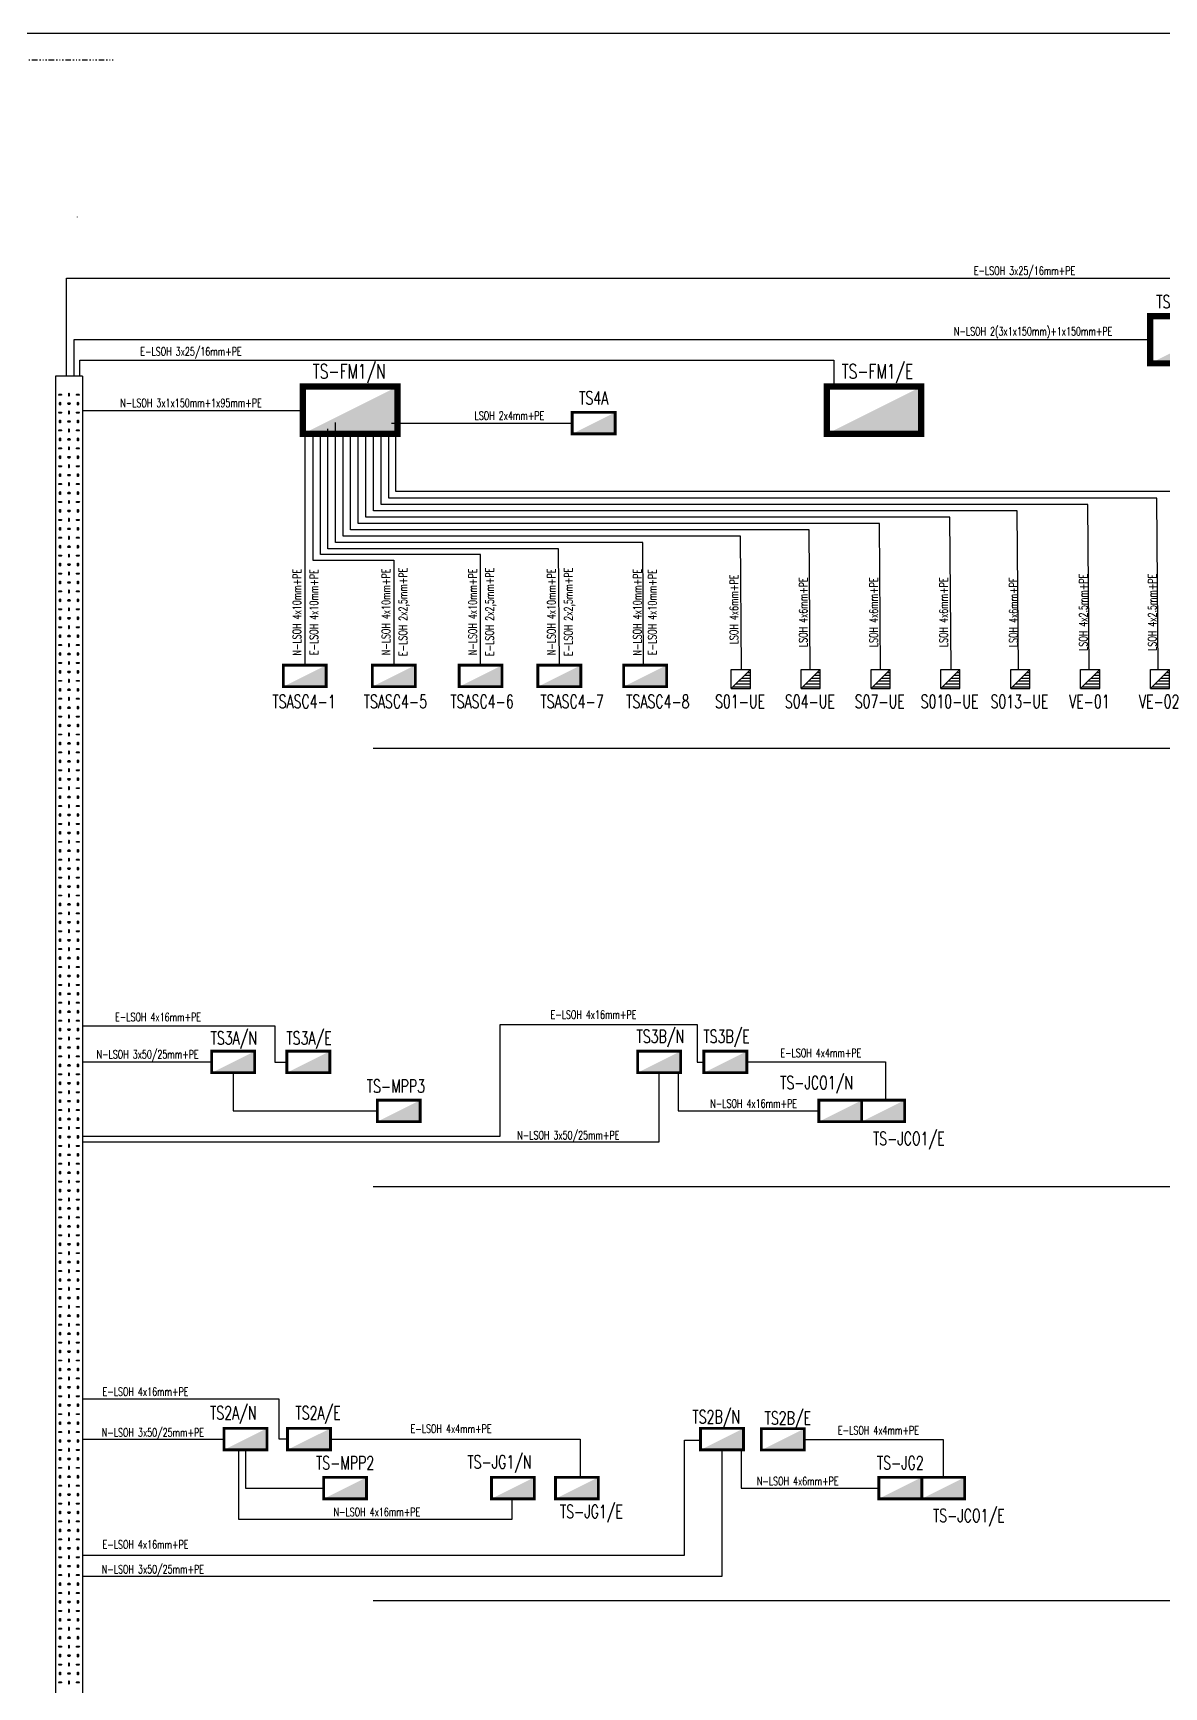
# Model space of a CAD drawing. Extents: x 2998 to 3854, y 1175 to 1727.
# Drawn here: x 3138.7 to 3280.9, y 1482 to 1690 of the extents above; entities that cross this region are included whole.
import ezdxf
from ezdxf.enums import TextEntityAlignment as Align

# ---------------------------------------------------------------- set-up
doc = ezdxf.new("R2010")
doc.units = 0
doc.linetypes.add('OCJ-ESQUEMAS UNIFILARES-CORREGIDOS IDO-REV.br$0$TIERRA', pattern=[2, 0.7, -0.25, 0.15, -0.25, 0, -0.25, 0.15, -0.25])
for name, color, linetype in [('OCJ-ESQUEMAS UNIFILARES-CORREGIDOS IDO-REV.br$0$--ILUMINACION', 5, 'Continuous'), ('OCJ-ESQUEMAS UNIFILARES-CORREGIDOS IDO-REV.br$0$--PAT', 30, 'Continuous'), ('OCJ-ESQUEMAS UNIFILARES-CORREGIDOS IDO-REV.br$0$00-IE-CABLES', 10, 'Continuous'), ('OCJ-ESQUEMAS UNIFILARES-CORREGIDOS IDO-REV.br$0$IE-BASE-rV$0$-GNBA-IE', 100, 'Continuous'), ('OCJ-ESQUEMAS UNIFILARES-CORREGIDOS IDO-REV.br$0$IE-BPC-ILTO', 30, 'Continuous'), ('OCJ-ESQUEMAS UNIFILARES-CORREGIDOS IDO-REV.br$0$IE-EL-BOCAS TOMAS', 1, 'Continuous'), ('OCJ-ESQUEMAS UNIFILARES-CORREGIDOS IDO-REV.br$0$IE-TABLEROS SUSPENDIDOS', 30, 'Continuous')]:
    doc.layers.add(name, color=color, linetype=linetype)
doc.styles.add('OCJ-ESQUEMAS UNIFILARES-CORREGIDOS IDO-REV.br$0$ELE', font='SIMPLEX.shx', dxfattribs={"width": 0.7, "height": 0.22})

# ---------------------------------------------------------------- blocks, each defined once
blk = doc.blocks.new('OCJ-ESQUEMAS UNIFILARES-CORREGIDOS IDO-REV.br$0$I28')
at = {"const_width": 0.012}
blk.add_lwpolyline([(-0.09, 0.09), (0.09, 0.09), (0.09, -0.09), (-0.09, -0.09)], close=True, dxfattribs=at)
blk.add_solid([(0.09, 0.09), (-0.09, -0.09), (0.09, -0.09)])
blk = doc.blocks.new('*U16')
at = {"layer": 'OCJ-ESQUEMAS UNIFILARES-CORREGIDOS IDO-REV.br$0$IE-BASE-rV$0$-GNBA-IE', "color": 0}
for p, q in [((48.834, 0.45), (0, 0.45)), ((48.834, 0.45), (48.834, 0)), ((48.834, 0), (0, 0))]:
    blk.add_line(p, q, dxfattribs=at)
for points in [[(26.933, 0.359), (26.933, 0.391, 1), (26.917, 0.391), (26.917, 0.359, 1)], [(27.091, 0.383), (27.059, 0.383, 1), (27.059, 0.367), (27.091, 0.367, 1)], [(27.233, 0.359), (27.233, 0.391, 1), (27.217, 0.391), (27.217, 0.359, 1)], [(27.391, 0.383), (27.359, 0.383, 1), (27.359, 0.367), (27.391, 0.367, 1)], [(27.533, 0.359), (27.533, 0.391, 1), (27.517, 0.391), (27.517, 0.359, 1)], [(27.691, 0.383), (27.659, 0.383, 1), (27.659, 0.367), (27.691, 0.367, 1)], [(27.833, 0.359), (27.833, 0.391, 1), (27.817, 0.391), (27.817, 0.359, 1)], [(27.991, 0.383), (27.959, 0.383, 1), (27.959, 0.367), (27.991, 0.367, 1)], [(28.133, 0.359), (28.133, 0.391, 1), (28.117, 0.391), (28.117, 0.359, 1)], [(28.291, 0.383), (28.259, 0.383, 1), (28.259, 0.367), (28.291, 0.367, 1)], [(28.433, 0.359), (28.433, 0.391, 1), (28.417, 0.391), (28.417, 0.359, 1)], [(28.591, 0.383), (28.559, 0.383, 1), (28.559, 0.367), (28.591, 0.367, 1)], [(28.733, 0.359), (28.733, 0.391, 1), (28.717, 0.391), (28.717, 0.359, 1)], [(28.891, 0.383), (28.859, 0.383, 1), (28.859, 0.367), (28.891, 0.367, 1)], [(29.033, 0.359), (29.033, 0.391, 1), (29.017, 0.391), (29.017, 0.359, 1)], [(29.191, 0.383), (29.159, 0.383, 1), (29.159, 0.367), (29.191, 0.367, 1)], [(29.333, 0.359), (29.333, 0.391, 1), (29.317, 0.391), (29.317, 0.359, 1)], [(29.491, 0.383), (29.459, 0.383, 1), (29.459, 0.367), (29.491, 0.367, 1)], [(29.633, 0.359), (29.633, 0.391, 1), (29.617, 0.391), (29.617, 0.359, 1)], [(29.791, 0.383), (29.759, 0.383, 1), (29.759, 0.367), (29.791, 0.367, 1)], [(29.933, 0.359), (29.933, 0.391, 1), (29.917, 0.391), (29.917, 0.359, 1)], [(30.091, 0.383), (30.059, 0.383, 1), (30.059, 0.367), (30.091, 0.367, 1)], [(30.233, 0.359), (30.233, 0.391, 1), (30.217, 0.391), (30.217, 0.359, 1)], [(30.391, 0.383), (30.359, 0.383, 1), (30.359, 0.367), (30.391, 0.367, 1)], [(30.533, 0.359), (30.533, 0.391, 1), (30.517, 0.391), (30.517, 0.359, 1)], [(30.691, 0.383), (30.659, 0.383, 1), (30.659, 0.367), (30.691, 0.367, 1)], [(30.833, 0.359), (30.833, 0.391, 1), (30.817, 0.391), (30.817, 0.359, 1)], [(30.991, 0.383), (30.959, 0.383, 1), (30.959, 0.367), (30.991, 0.367, 1)], [(31.133, 0.359), (31.133, 0.391, 1), (31.117, 0.391), (31.117, 0.359, 1)], [(31.291, 0.383), (31.259, 0.383, 1), (31.259, 0.367), (31.291, 0.367, 1)], [(31.433, 0.359), (31.433, 0.391, 1), (31.417, 0.391), (31.417, 0.359, 1)], [(31.591, 0.383), (31.559, 0.383, 1), (31.559, 0.367), (31.591, 0.367, 1)], [(31.733, 0.359), (31.733, 0.391, 1), (31.717, 0.391), (31.717, 0.359, 1)], [(31.891, 0.383), (31.859, 0.383, 1), (31.859, 0.367), (31.891, 0.367, 1)], [(32.033, 0.359), (32.033, 0.391, 1), (32.017, 0.391), (32.017, 0.359, 1)], [(32.191, 0.383), (32.159, 0.383, 1), (32.159, 0.367), (32.191, 0.367, 1)], [(32.333, 0.359), (32.333, 0.391, 1), (32.317, 0.391), (32.317, 0.359, 1)], [(32.491, 0.383), (32.459, 0.383, 1), (32.459, 0.367), (32.491, 0.367, 1)], [(32.633, 0.359), (32.633, 0.391, 1), (32.617, 0.391), (32.617, 0.359, 1)], [(32.791, 0.383), (32.759, 0.383, 1), (32.759, 0.367), (32.791, 0.367, 1)], [(32.933, 0.359), (32.933, 0.391, 1), (32.917, 0.391), (32.917, 0.359, 1)], [(33.091, 0.383), (33.059, 0.383, 1), (33.059, 0.367), (33.091, 0.367, 1)], [(33.233, 0.359), (33.233, 0.391, 1), (33.217, 0.391), (33.217, 0.359, 1)], [(33.391, 0.383), (33.359, 0.383, 1), (33.359, 0.367), (33.391, 0.367, 1)], [(33.533, 0.359), (33.533, 0.391, 1), (33.517, 0.391), (33.517, 0.359, 1)], [(33.691, 0.383), (33.659, 0.383, 1), (33.659, 0.367), (33.691, 0.367, 1)], [(33.833, 0.359), (33.833, 0.391, 1), (33.817, 0.391), (33.817, 0.359, 1)], [(33.991, 0.383), (33.959, 0.383, 1), (33.959, 0.367), (33.991, 0.367, 1)], [(34.133, 0.359), (34.133, 0.391, 1), (34.117, 0.391), (34.117, 0.359, 1)], [(34.291, 0.383), (34.259, 0.383, 1), (34.259, 0.367), (34.291, 0.367, 1)], [(34.433, 0.359), (34.433, 0.391, 1), (34.417, 0.391), (34.417, 0.359, 1)], [(34.591, 0.383), (34.559, 0.383, 1), (34.559, 0.367), (34.591, 0.367, 1)], [(34.733, 0.359), (34.733, 0.391, 1), (34.717, 0.391), (34.717, 0.359, 1)], [(34.891, 0.383), (34.859, 0.383, 1), (34.859, 0.367), (34.891, 0.367, 1)], [(35.033, 0.359), (35.033, 0.391, 1), (35.017, 0.391), (35.017, 0.359, 1)], [(35.191, 0.383), (35.159, 0.383, 1), (35.159, 0.367), (35.191, 0.367, 1)], [(35.333, 0.359), (35.333, 0.391, 1), (35.317, 0.391), (35.317, 0.359, 1)], [(35.491, 0.383), (35.459, 0.383, 1), (35.459, 0.367), (35.491, 0.367, 1)], [(35.633, 0.359), (35.633, 0.391, 1), (35.617, 0.391), (35.617, 0.359, 1)], [(35.791, 0.383), (35.759, 0.383, 1), (35.759, 0.367), (35.791, 0.367, 1)], [(35.933, 0.359), (35.933, 0.391, 1), (35.917, 0.391), (35.917, 0.359, 1)], [(36.091, 0.383), (36.059, 0.383, 1), (36.059, 0.367), (36.091, 0.367, 1)], [(36.233, 0.359), (36.233, 0.391, 1), (36.217, 0.391), (36.217, 0.359, 1)], [(36.391, 0.383), (36.359, 0.383, 1), (36.359, 0.367), (36.391, 0.367, 1)], [(36.533, 0.359), (36.533, 0.391, 1), (36.517, 0.391), (36.517, 0.359, 1)], [(36.691, 0.383), (36.659, 0.383, 1), (36.659, 0.367), (36.691, 0.367, 1)], [(36.833, 0.359), (36.833, 0.391, 1), (36.817, 0.391), (36.817, 0.359, 1)], [(36.991, 0.383), (36.959, 0.383, 1), (36.959, 0.367), (36.991, 0.367, 1)], [(37.133, 0.359), (37.133, 0.391, 1), (37.117, 0.391), (37.117, 0.359, 1)], [(37.291, 0.383), (37.259, 0.383, 1), (37.259, 0.367), (37.291, 0.367, 1)], [(37.433, 0.359), (37.433, 0.391, 1), (37.417, 0.391), (37.417, 0.359, 1)], [(37.591, 0.383), (37.559, 0.383, 1), (37.559, 0.367), (37.591, 0.367, 1)], [(37.733, 0.359), (37.733, 0.391, 1), (37.717, 0.391), (37.717, 0.359, 1)], [(37.891, 0.383), (37.859, 0.383, 1), (37.859, 0.367), (37.891, 0.367, 1)], [(38.033, 0.359), (38.033, 0.391, 1), (38.017, 0.391), (38.017, 0.359, 1)], [(38.191, 0.383), (38.159, 0.383, 1), (38.159, 0.367), (38.191, 0.367, 1)], [(38.333, 0.359), (38.333, 0.391, 1), (38.317, 0.391), (38.317, 0.359, 1)], [(38.491, 0.383), (38.459, 0.383, 1), (38.459, 0.367), (38.491, 0.367, 1)], [(38.633, 0.359), (38.633, 0.391, 1), (38.617, 0.391), (38.617, 0.359, 1)], [(38.791, 0.383), (38.759, 0.383, 1), (38.759, 0.367), (38.791, 0.367, 1)], [(38.933, 0.359), (38.933, 0.391, 1), (38.917, 0.391), (38.917, 0.359, 1)], [(39.091, 0.383), (39.059, 0.383, 1), (39.059, 0.367), (39.091, 0.367, 1)], [(39.233, 0.359), (39.233, 0.391, 1), (39.217, 0.391), (39.217, 0.359, 1)], [(39.391, 0.383), (39.359, 0.383, 1), (39.359, 0.367), (39.391, 0.367, 1)], [(39.533, 0.359), (39.533, 0.391, 1), (39.517, 0.391), (39.517, 0.359, 1)], [(39.691, 0.383), (39.659, 0.383, 1), (39.659, 0.367), (39.691, 0.367, 1)], [(39.833, 0.359), (39.833, 0.391, 1), (39.817, 0.391), (39.817, 0.359, 1)], [(39.991, 0.383), (39.959, 0.383, 1), (39.959, 0.367), (39.991, 0.367, 1)], [(40.133, 0.359), (40.133, 0.391, 1), (40.117, 0.391), (40.117, 0.359, 1)], [(40.291, 0.383), (40.259, 0.383, 1), (40.259, 0.367), (40.291, 0.367, 1)], [(40.433, 0.359), (40.433, 0.391, 1), (40.417, 0.391), (40.417, 0.359, 1)], [(40.591, 0.383), (40.559, 0.383, 1), (40.559, 0.367), (40.591, 0.367, 1)], [(40.733, 0.359), (40.733, 0.391, 1), (40.717, 0.391), (40.717, 0.359, 1)], [(40.891, 0.383), (40.859, 0.383, 1), (40.859, 0.367), (40.891, 0.367, 1)], [(41.033, 0.359), (41.033, 0.391, 1), (41.017, 0.391), (41.017, 0.359, 1)], [(41.191, 0.383), (41.159, 0.383, 1), (41.159, 0.367), (41.191, 0.367, 1)], [(41.333, 0.359), (41.333, 0.391, 1), (41.317, 0.391), (41.317, 0.359, 1)], [(41.491, 0.383), (41.459, 0.383, 1), (41.459, 0.367), (41.491, 0.367, 1)], [(41.633, 0.359), (41.633, 0.391, 1), (41.617, 0.391), (41.617, 0.359, 1)], [(41.791, 0.383), (41.759, 0.383, 1), (41.759, 0.367), (41.791, 0.367, 1)], [(41.933, 0.359), (41.933, 0.391, 1), (41.917, 0.391), (41.917, 0.359, 1)], [(42.091, 0.383), (42.059, 0.383, 1), (42.059, 0.367), (42.091, 0.367, 1)], [(42.233, 0.359), (42.233, 0.391, 1), (42.217, 0.391), (42.217, 0.359, 1)], [(42.391, 0.383), (42.359, 0.383, 1), (42.359, 0.367), (42.391, 0.367, 1)], [(42.533, 0.359), (42.533, 0.391, 1), (42.517, 0.391), (42.517, 0.359, 1)], [(42.691, 0.383), (42.659, 0.383, 1), (42.659, 0.367), (42.691, 0.367, 1)], [(42.833, 0.359), (42.833, 0.391, 1), (42.817, 0.391), (42.817, 0.359, 1)], [(42.991, 0.383), (42.959, 0.383, 1), (42.959, 0.367), (42.991, 0.367, 1)], [(43.133, 0.359), (43.133, 0.391, 1), (43.117, 0.391), (43.117, 0.359, 1)], [(43.291, 0.383), (43.259, 0.383, 1), (43.259, 0.367), (43.291, 0.367, 1)], [(43.433, 0.359), (43.433, 0.391, 1), (43.417, 0.391), (43.417, 0.359, 1)], [(43.591, 0.383), (43.559, 0.383, 1), (43.559, 0.367), (43.591, 0.367, 1)], [(43.733, 0.359), (43.733, 0.391, 1), (43.717, 0.391), (43.717, 0.359, 1)], [(43.891, 0.383), (43.859, 0.383, 1), (43.859, 0.367), (43.891, 0.367, 1)], [(44.033, 0.359), (44.033, 0.391, 1), (44.017, 0.391), (44.017, 0.359, 1)], [(44.191, 0.383), (44.159, 0.383, 1), (44.159, 0.367), (44.191, 0.367, 1)], [(44.333, 0.359), (44.333, 0.391, 1), (44.317, 0.391), (44.317, 0.359, 1)], [(44.491, 0.383), (44.459, 0.383, 1), (44.459, 0.367), (44.491, 0.367, 1)], [(44.633, 0.359), (44.633, 0.391, 1), (44.617, 0.391), (44.617, 0.359, 1)], [(44.791, 0.383), (44.759, 0.383, 1), (44.759, 0.367), (44.791, 0.367, 1)], [(44.933, 0.359), (44.933, 0.391, 1), (44.917, 0.391), (44.917, 0.359, 1)], [(45.091, 0.383), (45.059, 0.383, 1), (45.059, 0.367), (45.091, 0.367, 1)], [(45.233, 0.359), (45.233, 0.391, 1), (45.217, 0.391), (45.217, 0.359, 1)], [(45.391, 0.383), (45.359, 0.383, 1), (45.359, 0.367), (45.391, 0.367, 1)], [(45.533, 0.359), (45.533, 0.391, 1), (45.517, 0.391), (45.517, 0.359, 1)], [(45.691, 0.383), (45.659, 0.383, 1), (45.659, 0.367), (45.691, 0.367, 1)], [(45.833, 0.359), (45.833, 0.391, 1), (45.817, 0.391), (45.817, 0.359, 1)], [(45.991, 0.383), (45.959, 0.383, 1), (45.959, 0.367), (45.991, 0.367, 1)], [(46.133, 0.359), (46.133, 0.391, 1), (46.117, 0.391), (46.117, 0.359, 1)], [(46.291, 0.383), (46.259, 0.383, 1), (46.259, 0.367), (46.291, 0.367, 1)], [(46.433, 0.359), (46.433, 0.391, 1), (46.417, 0.391), (46.417, 0.359, 1)], [(46.591, 0.383), (46.559, 0.383, 1), (46.559, 0.367), (46.591, 0.367, 1)], [(46.733, 0.359), (46.733, 0.391, 1), (46.717, 0.391), (46.717, 0.359, 1)], [(46.891, 0.383), (46.859, 0.383, 1), (46.859, 0.367), (46.891, 0.367, 1)], [(47.033, 0.359), (47.033, 0.391, 1), (47.017, 0.391), (47.017, 0.359, 1)], [(47.191, 0.383), (47.159, 0.383, 1), (47.159, 0.367), (47.191, 0.367, 1)], [(47.333, 0.359), (47.333, 0.391, 1), (47.317, 0.391), (47.317, 0.359, 1)], [(47.491, 0.383), (47.459, 0.383, 1), (47.459, 0.367), (47.491, 0.367, 1)], [(47.633, 0.359), (47.633, 0.391, 1), (47.617, 0.391), (47.617, 0.359, 1)], [(47.791, 0.383), (47.759, 0.383, 1), (47.759, 0.367), (47.791, 0.367, 1)], [(47.933, 0.359), (47.933, 0.391, 1), (47.917, 0.391), (47.917, 0.359, 1)], [(48.091, 0.383), (48.059, 0.383, 1), (48.059, 0.367), (48.091, 0.367, 1)], [(48.233, 0.359), (48.233, 0.391, 1), (48.217, 0.391), (48.217, 0.359, 1)], [(48.391, 0.383), (48.359, 0.383, 1), (48.359, 0.367), (48.391, 0.367, 1)], [(48.533, 0.359), (48.533, 0.391, 1), (48.517, 0.391), (48.517, 0.359, 1)], [(26.909, 0.233), (26.941, 0.233, -1), (26.941, 0.217), (26.909, 0.217, -1)], [(26.933, 0.059), (26.933, 0.091, 1), (26.917, 0.091), (26.917, 0.059, 1)], [(27.091, 0.083), (27.059, 0.083, 1), (27.059, 0.067), (27.091, 0.067, 1)], [(27.067, 0.209), (27.067, 0.241, -1), (27.083, 0.241), (27.083, 0.209, -1)], [(27.209, 0.233), (27.241, 0.233, -1), (27.241, 0.217), (27.209, 0.217, -1)], [(27.233, 0.059), (27.233, 0.091, 1), (27.217, 0.091), (27.217, 0.059, 1)], [(27.391, 0.083), (27.359, 0.083, 1), (27.359, 0.067), (27.391, 0.067, 1)], [(27.367, 0.209), (27.367, 0.241, -1), (27.383, 0.241), (27.383, 0.209, -1)], [(27.509, 0.233), (27.541, 0.233, -1), (27.541, 0.217), (27.509, 0.217, -1)], [(27.533, 0.059), (27.533, 0.091, 1), (27.517, 0.091), (27.517, 0.059, 1)], [(27.691, 0.083), (27.659, 0.083, 1), (27.659, 0.067), (27.691, 0.067, 1)], [(27.667, 0.209), (27.667, 0.241, -1), (27.683, 0.241), (27.683, 0.209, -1)], [(27.809, 0.233), (27.841, 0.233, -1), (27.841, 0.217), (27.809, 0.217, -1)], [(27.833, 0.059), (27.833, 0.091, 1), (27.817, 0.091), (27.817, 0.059, 1)], [(27.991, 0.083), (27.959, 0.083, 1), (27.959, 0.067), (27.991, 0.067, 1)], [(27.967, 0.209), (27.967, 0.241, -1), (27.983, 0.241), (27.983, 0.209, -1)], [(28.109, 0.233), (28.141, 0.233, -1), (28.141, 0.217), (28.109, 0.217, -1)], [(28.133, 0.059), (28.133, 0.091, 1), (28.117, 0.091), (28.117, 0.059, 1)], [(28.291, 0.083), (28.259, 0.083, 1), (28.259, 0.067), (28.291, 0.067, 1)], [(28.267, 0.209), (28.267, 0.241, -1), (28.283, 0.241), (28.283, 0.209, -1)], [(28.409, 0.233), (28.441, 0.233, -1), (28.441, 0.217), (28.409, 0.217, -1)], [(28.433, 0.059), (28.433, 0.091, 1), (28.417, 0.091), (28.417, 0.059, 1)], [(28.591, 0.083), (28.559, 0.083, 1), (28.559, 0.067), (28.591, 0.067, 1)], [(28.567, 0.209), (28.567, 0.241, -1), (28.583, 0.241), (28.583, 0.209, -1)], [(28.709, 0.233), (28.741, 0.233, -1), (28.741, 0.217), (28.709, 0.217, -1)], [(28.733, 0.059), (28.733, 0.091, 1), (28.717, 0.091), (28.717, 0.059, 1)], [(28.891, 0.083), (28.859, 0.083, 1), (28.859, 0.067), (28.891, 0.067, 1)], [(28.867, 0.209), (28.867, 0.241, -1), (28.883, 0.241), (28.883, 0.209, -1)], [(29.009, 0.233), (29.041, 0.233, -1), (29.041, 0.217), (29.009, 0.217, -1)], [(29.033, 0.059), (29.033, 0.091, 1), (29.017, 0.091), (29.017, 0.059, 1)], [(29.191, 0.083), (29.159, 0.083, 1), (29.159, 0.067), (29.191, 0.067, 1)], [(29.167, 0.209), (29.167, 0.241, -1), (29.183, 0.241), (29.183, 0.209, -1)], [(29.309, 0.233), (29.341, 0.233, -1), (29.341, 0.217), (29.309, 0.217, -1)], [(29.333, 0.059), (29.333, 0.091, 1), (29.317, 0.091), (29.317, 0.059, 1)], [(29.491, 0.083), (29.459, 0.083, 1), (29.459, 0.067), (29.491, 0.067, 1)], [(29.467, 0.209), (29.467, 0.241, -1), (29.483, 0.241), (29.483, 0.209, -1)], [(29.609, 0.233), (29.641, 0.233, -1), (29.641, 0.217), (29.609, 0.217, -1)], [(29.633, 0.059), (29.633, 0.091, 1), (29.617, 0.091), (29.617, 0.059, 1)], [(29.791, 0.083), (29.759, 0.083, 1), (29.759, 0.067), (29.791, 0.067, 1)], [(29.767, 0.209), (29.767, 0.241, -1), (29.783, 0.241), (29.783, 0.209, -1)], [(29.909, 0.233), (29.941, 0.233, -1), (29.941, 0.217), (29.909, 0.217, -1)], [(29.933, 0.059), (29.933, 0.091, 1), (29.917, 0.091), (29.917, 0.059, 1)], [(30.091, 0.083), (30.059, 0.083, 1), (30.059, 0.067), (30.091, 0.067, 1)], [(30.067, 0.209), (30.067, 0.241, -1), (30.083, 0.241), (30.083, 0.209, -1)], [(30.209, 0.233), (30.241, 0.233, -1), (30.241, 0.217), (30.209, 0.217, -1)], [(30.233, 0.059), (30.233, 0.091, 1), (30.217, 0.091), (30.217, 0.059, 1)], [(30.391, 0.083), (30.359, 0.083, 1), (30.359, 0.067), (30.391, 0.067, 1)], [(30.367, 0.209), (30.367, 0.241, -1), (30.383, 0.241), (30.383, 0.209, -1)], [(30.509, 0.233), (30.541, 0.233, -1), (30.541, 0.217), (30.509, 0.217, -1)], [(30.533, 0.059), (30.533, 0.091, 1), (30.517, 0.091), (30.517, 0.059, 1)], [(30.691, 0.083), (30.659, 0.083, 1), (30.659, 0.067), (30.691, 0.067, 1)], [(30.667, 0.209), (30.667, 0.241, -1), (30.683, 0.241), (30.683, 0.209, -1)], [(30.809, 0.233), (30.841, 0.233, -1), (30.841, 0.217), (30.809, 0.217, -1)], [(30.833, 0.059), (30.833, 0.091, 1), (30.817, 0.091), (30.817, 0.059, 1)], [(30.991, 0.083), (30.959, 0.083, 1), (30.959, 0.067), (30.991, 0.067, 1)], [(30.967, 0.209), (30.967, 0.241, -1), (30.983, 0.241), (30.983, 0.209, -1)], [(31.109, 0.233), (31.141, 0.233, -1), (31.141, 0.217), (31.109, 0.217, -1)], [(31.133, 0.059), (31.133, 0.091, 1), (31.117, 0.091), (31.117, 0.059, 1)], [(31.291, 0.083), (31.259, 0.083, 1), (31.259, 0.067), (31.291, 0.067, 1)], [(31.267, 0.209), (31.267, 0.241, -1), (31.283, 0.241), (31.283, 0.209, -1)], [(31.409, 0.233), (31.441, 0.233, -1), (31.441, 0.217), (31.409, 0.217, -1)], [(31.433, 0.059), (31.433, 0.091, 1), (31.417, 0.091), (31.417, 0.059, 1)], [(31.591, 0.083), (31.559, 0.083, 1), (31.559, 0.067), (31.591, 0.067, 1)], [(31.567, 0.209), (31.567, 0.241, -1), (31.583, 0.241), (31.583, 0.209, -1)], [(31.709, 0.233), (31.741, 0.233, -1), (31.741, 0.217), (31.709, 0.217, -1)], [(31.733, 0.059), (31.733, 0.091, 1), (31.717, 0.091), (31.717, 0.059, 1)], [(31.891, 0.083), (31.859, 0.083, 1), (31.859, 0.067), (31.891, 0.067, 1)], [(31.867, 0.209), (31.867, 0.241, -1), (31.883, 0.241), (31.883, 0.209, -1)], [(32.009, 0.233), (32.041, 0.233, -1), (32.041, 0.217), (32.009, 0.217, -1)], [(32.033, 0.059), (32.033, 0.091, 1), (32.017, 0.091), (32.017, 0.059, 1)], [(32.191, 0.083), (32.159, 0.083, 1), (32.159, 0.067), (32.191, 0.067, 1)], [(32.167, 0.209), (32.167, 0.241, -1), (32.183, 0.241), (32.183, 0.209, -1)], [(32.309, 0.233), (32.341, 0.233, -1), (32.341, 0.217), (32.309, 0.217, -1)], [(32.333, 0.059), (32.333, 0.091, 1), (32.317, 0.091), (32.317, 0.059, 1)], [(32.491, 0.083), (32.459, 0.083, 1), (32.459, 0.067), (32.491, 0.067, 1)], [(32.467, 0.209), (32.467, 0.241, -1), (32.483, 0.241), (32.483, 0.209, -1)], [(32.609, 0.233), (32.641, 0.233, -1), (32.641, 0.217), (32.609, 0.217, -1)], [(32.633, 0.059), (32.633, 0.091, 1), (32.617, 0.091), (32.617, 0.059, 1)], [(32.791, 0.083), (32.759, 0.083, 1), (32.759, 0.067), (32.791, 0.067, 1)], [(32.767, 0.209), (32.767, 0.241, -1), (32.783, 0.241), (32.783, 0.209, -1)], [(32.909, 0.233), (32.941, 0.233, -1), (32.941, 0.217), (32.909, 0.217, -1)], [(32.933, 0.059), (32.933, 0.091, 1), (32.917, 0.091), (32.917, 0.059, 1)], [(33.091, 0.083), (33.059, 0.083, 1), (33.059, 0.067), (33.091, 0.067, 1)], [(33.067, 0.209), (33.067, 0.241, -1), (33.083, 0.241), (33.083, 0.209, -1)], [(33.209, 0.233), (33.241, 0.233, -1), (33.241, 0.217), (33.209, 0.217, -1)], [(33.233, 0.059), (33.233, 0.091, 1), (33.217, 0.091), (33.217, 0.059, 1)], [(33.391, 0.083), (33.359, 0.083, 1), (33.359, 0.067), (33.391, 0.067, 1)], [(33.367, 0.209), (33.367, 0.241, -1), (33.383, 0.241), (33.383, 0.209, -1)], [(33.509, 0.233), (33.541, 0.233, -1), (33.541, 0.217), (33.509, 0.217, -1)], [(33.533, 0.059), (33.533, 0.091, 1), (33.517, 0.091), (33.517, 0.059, 1)], [(33.691, 0.083), (33.659, 0.083, 1), (33.659, 0.067), (33.691, 0.067, 1)], [(33.667, 0.209), (33.667, 0.241, -1), (33.683, 0.241), (33.683, 0.209, -1)], [(33.809, 0.233), (33.841, 0.233, -1), (33.841, 0.217), (33.809, 0.217, -1)], [(33.833, 0.059), (33.833, 0.091, 1), (33.817, 0.091), (33.817, 0.059, 1)], [(33.991, 0.083), (33.959, 0.083, 1), (33.959, 0.067), (33.991, 0.067, 1)], [(33.967, 0.209), (33.967, 0.241, -1), (33.983, 0.241), (33.983, 0.209, -1)], [(34.109, 0.233), (34.141, 0.233, -1), (34.141, 0.217), (34.109, 0.217, -1)], [(34.133, 0.059), (34.133, 0.091, 1), (34.117, 0.091), (34.117, 0.059, 1)], [(34.291, 0.083), (34.259, 0.083, 1), (34.259, 0.067), (34.291, 0.067, 1)], [(34.267, 0.209), (34.267, 0.241, -1), (34.283, 0.241), (34.283, 0.209, -1)], [(34.409, 0.233), (34.441, 0.233, -1), (34.441, 0.217), (34.409, 0.217, -1)], [(34.433, 0.059), (34.433, 0.091, 1), (34.417, 0.091), (34.417, 0.059, 1)], [(34.591, 0.083), (34.559, 0.083, 1), (34.559, 0.067), (34.591, 0.067, 1)], [(34.567, 0.209), (34.567, 0.241, -1), (34.583, 0.241), (34.583, 0.209, -1)], [(34.709, 0.233), (34.741, 0.233, -1), (34.741, 0.217), (34.709, 0.217, -1)], [(34.733, 0.059), (34.733, 0.091, 1), (34.717, 0.091), (34.717, 0.059, 1)], [(34.891, 0.083), (34.859, 0.083, 1), (34.859, 0.067), (34.891, 0.067, 1)], [(34.867, 0.209), (34.867, 0.241, -1), (34.883, 0.241), (34.883, 0.209, -1)], [(35.009, 0.233), (35.041, 0.233, -1), (35.041, 0.217), (35.009, 0.217, -1)], [(35.033, 0.059), (35.033, 0.091, 1), (35.017, 0.091), (35.017, 0.059, 1)], [(35.191, 0.083), (35.159, 0.083, 1), (35.159, 0.067), (35.191, 0.067, 1)], [(35.167, 0.209), (35.167, 0.241, -1), (35.183, 0.241), (35.183, 0.209, -1)], [(35.309, 0.233), (35.341, 0.233, -1), (35.341, 0.217), (35.309, 0.217, -1)], [(35.333, 0.059), (35.333, 0.091, 1), (35.317, 0.091), (35.317, 0.059, 1)], [(35.491, 0.083), (35.459, 0.083, 1), (35.459, 0.067), (35.491, 0.067, 1)], [(35.467, 0.209), (35.467, 0.241, -1), (35.483, 0.241), (35.483, 0.209, -1)], [(35.609, 0.233), (35.641, 0.233, -1), (35.641, 0.217), (35.609, 0.217, -1)], [(35.633, 0.059), (35.633, 0.091, 1), (35.617, 0.091), (35.617, 0.059, 1)], [(35.791, 0.083), (35.759, 0.083, 1), (35.759, 0.067), (35.791, 0.067, 1)], [(35.767, 0.209), (35.767, 0.241, -1), (35.783, 0.241), (35.783, 0.209, -1)], [(35.909, 0.233), (35.941, 0.233, -1), (35.941, 0.217), (35.909, 0.217, -1)], [(35.933, 0.059), (35.933, 0.091, 1), (35.917, 0.091), (35.917, 0.059, 1)], [(36.091, 0.083), (36.059, 0.083, 1), (36.059, 0.067), (36.091, 0.067, 1)], [(36.067, 0.209), (36.067, 0.241, -1), (36.083, 0.241), (36.083, 0.209, -1)], [(36.209, 0.233), (36.241, 0.233, -1), (36.241, 0.217), (36.209, 0.217, -1)], [(36.233, 0.059), (36.233, 0.091, 1), (36.217, 0.091), (36.217, 0.059, 1)], [(36.391, 0.083), (36.359, 0.083, 1), (36.359, 0.067), (36.391, 0.067, 1)], [(36.367, 0.209), (36.367, 0.241, -1), (36.383, 0.241), (36.383, 0.209, -1)], [(36.509, 0.233), (36.541, 0.233, -1), (36.541, 0.217), (36.509, 0.217, -1)], [(36.533, 0.059), (36.533, 0.091, 1), (36.517, 0.091), (36.517, 0.059, 1)], [(36.691, 0.083), (36.659, 0.083, 1), (36.659, 0.067), (36.691, 0.067, 1)], [(36.667, 0.209), (36.667, 0.241, -1), (36.683, 0.241), (36.683, 0.209, -1)], [(36.809, 0.233), (36.841, 0.233, -1), (36.841, 0.217), (36.809, 0.217, -1)], [(36.833, 0.059), (36.833, 0.091, 1), (36.817, 0.091), (36.817, 0.059, 1)], [(36.991, 0.083), (36.959, 0.083, 1), (36.959, 0.067), (36.991, 0.067, 1)], [(36.967, 0.209), (36.967, 0.241, -1), (36.983, 0.241), (36.983, 0.209, -1)], [(37.109, 0.233), (37.141, 0.233, -1), (37.141, 0.217), (37.109, 0.217, -1)], [(37.133, 0.059), (37.133, 0.091, 1), (37.117, 0.091), (37.117, 0.059, 1)], [(37.291, 0.083), (37.259, 0.083, 1), (37.259, 0.067), (37.291, 0.067, 1)], [(37.267, 0.209), (37.267, 0.241, -1), (37.283, 0.241), (37.283, 0.209, -1)], [(37.409, 0.233), (37.441, 0.233, -1), (37.441, 0.217), (37.409, 0.217, -1)], [(37.433, 0.059), (37.433, 0.091, 1), (37.417, 0.091), (37.417, 0.059, 1)], [(37.591, 0.083), (37.559, 0.083, 1), (37.559, 0.067), (37.591, 0.067, 1)], [(37.567, 0.209), (37.567, 0.241, -1), (37.583, 0.241), (37.583, 0.209, -1)], [(37.709, 0.233), (37.741, 0.233, -1), (37.741, 0.217), (37.709, 0.217, -1)], [(37.733, 0.059), (37.733, 0.091, 1), (37.717, 0.091), (37.717, 0.059, 1)], [(37.891, 0.083), (37.859, 0.083, 1), (37.859, 0.067), (37.891, 0.067, 1)], [(37.867, 0.209), (37.867, 0.241, -1), (37.883, 0.241), (37.883, 0.209, -1)], [(38.009, 0.233), (38.041, 0.233, -1), (38.041, 0.217), (38.009, 0.217, -1)], [(38.033, 0.059), (38.033, 0.091, 1), (38.017, 0.091), (38.017, 0.059, 1)], [(38.191, 0.083), (38.159, 0.083, 1), (38.159, 0.067), (38.191, 0.067, 1)], [(38.167, 0.209), (38.167, 0.241, -1), (38.183, 0.241), (38.183, 0.209, -1)], [(38.309, 0.233), (38.341, 0.233, -1), (38.341, 0.217), (38.309, 0.217, -1)], [(38.333, 0.059), (38.333, 0.091, 1), (38.317, 0.091), (38.317, 0.059, 1)], [(38.491, 0.083), (38.459, 0.083, 1), (38.459, 0.067), (38.491, 0.067, 1)], [(38.467, 0.209), (38.467, 0.241, -1), (38.483, 0.241), (38.483, 0.209, -1)], [(38.609, 0.233), (38.641, 0.233, -1), (38.641, 0.217), (38.609, 0.217, -1)], [(38.633, 0.059), (38.633, 0.091, 1), (38.617, 0.091), (38.617, 0.059, 1)], [(38.791, 0.083), (38.759, 0.083, 1), (38.759, 0.067), (38.791, 0.067, 1)], [(38.767, 0.209), (38.767, 0.241, -1), (38.783, 0.241), (38.783, 0.209, -1)], [(38.909, 0.233), (38.941, 0.233, -1), (38.941, 0.217), (38.909, 0.217, -1)], [(38.933, 0.059), (38.933, 0.091, 1), (38.917, 0.091), (38.917, 0.059, 1)], [(39.091, 0.083), (39.059, 0.083, 1), (39.059, 0.067), (39.091, 0.067, 1)], [(39.067, 0.209), (39.067, 0.241, -1), (39.083, 0.241), (39.083, 0.209, -1)], [(39.209, 0.233), (39.241, 0.233, -1), (39.241, 0.217), (39.209, 0.217, -1)], [(39.233, 0.059), (39.233, 0.091, 1), (39.217, 0.091), (39.217, 0.059, 1)], [(39.391, 0.083), (39.359, 0.083, 1), (39.359, 0.067), (39.391, 0.067, 1)], [(39.367, 0.209), (39.367, 0.241, -1), (39.383, 0.241), (39.383, 0.209, -1)], [(39.509, 0.233), (39.541, 0.233, -1), (39.541, 0.217), (39.509, 0.217, -1)], [(39.533, 0.059), (39.533, 0.091, 1), (39.517, 0.091), (39.517, 0.059, 1)], [(39.691, 0.083), (39.659, 0.083, 1), (39.659, 0.067), (39.691, 0.067, 1)], [(39.667, 0.209), (39.667, 0.241, -1), (39.683, 0.241), (39.683, 0.209, -1)], [(39.809, 0.233), (39.841, 0.233, -1), (39.841, 0.217), (39.809, 0.217, -1)], [(39.833, 0.059), (39.833, 0.091, 1), (39.817, 0.091), (39.817, 0.059, 1)], [(39.991, 0.083), (39.959, 0.083, 1), (39.959, 0.067), (39.991, 0.067, 1)], [(39.967, 0.209), (39.967, 0.241, -1), (39.983, 0.241), (39.983, 0.209, -1)], [(40.109, 0.233), (40.141, 0.233, -1), (40.141, 0.217), (40.109, 0.217, -1)], [(40.133, 0.059), (40.133, 0.091, 1), (40.117, 0.091), (40.117, 0.059, 1)], [(40.291, 0.083), (40.259, 0.083, 1), (40.259, 0.067), (40.291, 0.067, 1)], [(40.267, 0.209), (40.267, 0.241, -1), (40.283, 0.241), (40.283, 0.209, -1)], [(40.409, 0.233), (40.441, 0.233, -1), (40.441, 0.217), (40.409, 0.217, -1)], [(40.433, 0.059), (40.433, 0.091, 1), (40.417, 0.091), (40.417, 0.059, 1)], [(40.591, 0.083), (40.559, 0.083, 1), (40.559, 0.067), (40.591, 0.067, 1)], [(40.567, 0.209), (40.567, 0.241, -1), (40.583, 0.241), (40.583, 0.209, -1)], [(40.709, 0.233), (40.741, 0.233, -1), (40.741, 0.217), (40.709, 0.217, -1)], [(40.733, 0.059), (40.733, 0.091, 1), (40.717, 0.091), (40.717, 0.059, 1)], [(40.891, 0.083), (40.859, 0.083, 1), (40.859, 0.067), (40.891, 0.067, 1)], [(40.867, 0.209), (40.867, 0.241, -1), (40.883, 0.241), (40.883, 0.209, -1)], [(41.009, 0.233), (41.041, 0.233, -1), (41.041, 0.217), (41.009, 0.217, -1)], [(41.033, 0.059), (41.033, 0.091, 1), (41.017, 0.091), (41.017, 0.059, 1)], [(41.191, 0.083), (41.159, 0.083, 1), (41.159, 0.067), (41.191, 0.067, 1)], [(41.167, 0.209), (41.167, 0.241, -1), (41.183, 0.241), (41.183, 0.209, -1)], [(41.309, 0.233), (41.341, 0.233, -1), (41.341, 0.217), (41.309, 0.217, -1)], [(41.333, 0.059), (41.333, 0.091, 1), (41.317, 0.091), (41.317, 0.059, 1)], [(41.491, 0.083), (41.459, 0.083, 1), (41.459, 0.067), (41.491, 0.067, 1)], [(41.467, 0.209), (41.467, 0.241, -1), (41.483, 0.241), (41.483, 0.209, -1)], [(41.609, 0.233), (41.641, 0.233, -1), (41.641, 0.217), (41.609, 0.217, -1)], [(41.633, 0.059), (41.633, 0.091, 1), (41.617, 0.091), (41.617, 0.059, 1)], [(41.791, 0.083), (41.759, 0.083, 1), (41.759, 0.067), (41.791, 0.067, 1)], [(41.767, 0.209), (41.767, 0.241, -1), (41.783, 0.241), (41.783, 0.209, -1)], [(41.909, 0.233), (41.941, 0.233, -1), (41.941, 0.217), (41.909, 0.217, -1)], [(41.933, 0.059), (41.933, 0.091, 1), (41.917, 0.091), (41.917, 0.059, 1)], [(42.091, 0.083), (42.059, 0.083, 1), (42.059, 0.067), (42.091, 0.067, 1)], [(42.067, 0.209), (42.067, 0.241, -1), (42.083, 0.241), (42.083, 0.209, -1)], [(42.209, 0.233), (42.241, 0.233, -1), (42.241, 0.217), (42.209, 0.217, -1)], [(42.233, 0.059), (42.233, 0.091, 1), (42.217, 0.091), (42.217, 0.059, 1)], [(42.391, 0.083), (42.359, 0.083, 1), (42.359, 0.067), (42.391, 0.067, 1)], [(42.367, 0.209), (42.367, 0.241, -1), (42.383, 0.241), (42.383, 0.209, -1)], [(42.509, 0.233), (42.541, 0.233, -1), (42.541, 0.217), (42.509, 0.217, -1)], [(42.533, 0.059), (42.533, 0.091, 1), (42.517, 0.091), (42.517, 0.059, 1)], [(42.691, 0.083), (42.659, 0.083, 1), (42.659, 0.067), (42.691, 0.067, 1)], [(42.667, 0.209), (42.667, 0.241, -1), (42.683, 0.241), (42.683, 0.209, -1)], [(42.809, 0.233), (42.841, 0.233, -1), (42.841, 0.217), (42.809, 0.217, -1)], [(42.833, 0.059), (42.833, 0.091, 1), (42.817, 0.091), (42.817, 0.059, 1)], [(42.991, 0.083), (42.959, 0.083, 1), (42.959, 0.067), (42.991, 0.067, 1)], [(42.967, 0.209), (42.967, 0.241, -1), (42.983, 0.241), (42.983, 0.209, -1)], [(43.109, 0.233), (43.141, 0.233, -1), (43.141, 0.217), (43.109, 0.217, -1)], [(43.133, 0.059), (43.133, 0.091, 1), (43.117, 0.091), (43.117, 0.059, 1)], [(43.291, 0.083), (43.259, 0.083, 1), (43.259, 0.067), (43.291, 0.067, 1)], [(43.267, 0.209), (43.267, 0.241, -1), (43.283, 0.241), (43.283, 0.209, -1)], [(43.409, 0.233), (43.441, 0.233, -1), (43.441, 0.217), (43.409, 0.217, -1)], [(43.433, 0.059), (43.433, 0.091, 1), (43.417, 0.091), (43.417, 0.059, 1)], [(43.591, 0.083), (43.559, 0.083, 1), (43.559, 0.067), (43.591, 0.067, 1)], [(43.567, 0.209), (43.567, 0.241, -1), (43.583, 0.241), (43.583, 0.209, -1)], [(43.709, 0.233), (43.741, 0.233, -1), (43.741, 0.217), (43.709, 0.217, -1)], [(43.733, 0.059), (43.733, 0.091, 1), (43.717, 0.091), (43.717, 0.059, 1)], [(43.891, 0.083), (43.859, 0.083, 1), (43.859, 0.067), (43.891, 0.067, 1)], [(43.867, 0.209), (43.867, 0.241, -1), (43.883, 0.241), (43.883, 0.209, -1)], [(44.009, 0.233), (44.041, 0.233, -1), (44.041, 0.217), (44.009, 0.217, -1)], [(44.033, 0.059), (44.033, 0.091, 1), (44.017, 0.091), (44.017, 0.059, 1)], [(44.191, 0.083), (44.159, 0.083, 1), (44.159, 0.067), (44.191, 0.067, 1)], [(44.167, 0.209), (44.167, 0.241, -1), (44.183, 0.241), (44.183, 0.209, -1)], [(44.309, 0.233), (44.341, 0.233, -1), (44.341, 0.217), (44.309, 0.217, -1)], [(44.333, 0.059), (44.333, 0.091, 1), (44.317, 0.091), (44.317, 0.059, 1)], [(44.491, 0.083), (44.459, 0.083, 1), (44.459, 0.067), (44.491, 0.067, 1)], [(44.467, 0.209), (44.467, 0.241, -1), (44.483, 0.241), (44.483, 0.209, -1)], [(44.609, 0.233), (44.641, 0.233, -1), (44.641, 0.217), (44.609, 0.217, -1)], [(44.633, 0.059), (44.633, 0.091, 1), (44.617, 0.091), (44.617, 0.059, 1)], [(44.791, 0.083), (44.759, 0.083, 1), (44.759, 0.067), (44.791, 0.067, 1)], [(44.767, 0.209), (44.767, 0.241, -1), (44.783, 0.241), (44.783, 0.209, -1)], [(44.909, 0.233), (44.941, 0.233, -1), (44.941, 0.217), (44.909, 0.217, -1)], [(44.933, 0.059), (44.933, 0.091, 1), (44.917, 0.091), (44.917, 0.059, 1)], [(45.091, 0.083), (45.059, 0.083, 1), (45.059, 0.067), (45.091, 0.067, 1)], [(45.067, 0.209), (45.067, 0.241, -1), (45.083, 0.241), (45.083, 0.209, -1)], [(45.209, 0.233), (45.241, 0.233, -1), (45.241, 0.217), (45.209, 0.217, -1)], [(45.233, 0.059), (45.233, 0.091, 1), (45.217, 0.091), (45.217, 0.059, 1)], [(45.391, 0.083), (45.359, 0.083, 1), (45.359, 0.067), (45.391, 0.067, 1)], [(45.367, 0.209), (45.367, 0.241, -1), (45.383, 0.241), (45.383, 0.209, -1)], [(45.509, 0.233), (45.541, 0.233, -1), (45.541, 0.217), (45.509, 0.217, -1)], [(45.533, 0.059), (45.533, 0.091, 1), (45.517, 0.091), (45.517, 0.059, 1)], [(45.691, 0.083), (45.659, 0.083, 1), (45.659, 0.067), (45.691, 0.067, 1)], [(45.667, 0.209), (45.667, 0.241, -1), (45.683, 0.241), (45.683, 0.209, -1)], [(45.809, 0.233), (45.841, 0.233, -1), (45.841, 0.217), (45.809, 0.217, -1)], [(45.833, 0.059), (45.833, 0.091, 1), (45.817, 0.091), (45.817, 0.059, 1)], [(45.991, 0.083), (45.959, 0.083, 1), (45.959, 0.067), (45.991, 0.067, 1)], [(45.967, 0.209), (45.967, 0.241, -1), (45.983, 0.241), (45.983, 0.209, -1)], [(46.109, 0.233), (46.141, 0.233, -1), (46.141, 0.217), (46.109, 0.217, -1)], [(46.133, 0.059), (46.133, 0.091, 1), (46.117, 0.091), (46.117, 0.059, 1)], [(46.291, 0.083), (46.259, 0.083, 1), (46.259, 0.067), (46.291, 0.067, 1)], [(46.267, 0.209), (46.267, 0.241, -1), (46.283, 0.241), (46.283, 0.209, -1)], [(46.409, 0.233), (46.441, 0.233, -1), (46.441, 0.217), (46.409, 0.217, -1)], [(46.433, 0.059), (46.433, 0.091, 1), (46.417, 0.091), (46.417, 0.059, 1)], [(46.591, 0.083), (46.559, 0.083, 1), (46.559, 0.067), (46.591, 0.067, 1)], [(46.567, 0.209), (46.567, 0.241, -1), (46.583, 0.241), (46.583, 0.209, -1)], [(46.709, 0.233), (46.741, 0.233, -1), (46.741, 0.217), (46.709, 0.217, -1)], [(46.733, 0.059), (46.733, 0.091, 1), (46.717, 0.091), (46.717, 0.059, 1)], [(46.891, 0.083), (46.859, 0.083, 1), (46.859, 0.067), (46.891, 0.067, 1)], [(46.867, 0.209), (46.867, 0.241, -1), (46.883, 0.241), (46.883, 0.209, -1)], [(47.009, 0.233), (47.041, 0.233, -1), (47.041, 0.217), (47.009, 0.217, -1)], [(47.033, 0.059), (47.033, 0.091, 1), (47.017, 0.091), (47.017, 0.059, 1)], [(47.191, 0.083), (47.159, 0.083, 1), (47.159, 0.067), (47.191, 0.067, 1)], [(47.167, 0.209), (47.167, 0.241, -1), (47.183, 0.241), (47.183, 0.209, -1)], [(47.309, 0.233), (47.341, 0.233, -1), (47.341, 0.217), (47.309, 0.217, -1)], [(47.333, 0.059), (47.333, 0.091, 1), (47.317, 0.091), (47.317, 0.059, 1)], [(47.491, 0.083), (47.459, 0.083, 1), (47.459, 0.067), (47.491, 0.067, 1)], [(47.467, 0.209), (47.467, 0.241, -1), (47.483, 0.241), (47.483, 0.209, -1)], [(47.609, 0.233), (47.641, 0.233, -1), (47.641, 0.217), (47.609, 0.217, -1)], [(47.633, 0.059), (47.633, 0.091, 1), (47.617, 0.091), (47.617, 0.059, 1)], [(47.791, 0.083), (47.759, 0.083, 1), (47.759, 0.067), (47.791, 0.067, 1)], [(47.767, 0.209), (47.767, 0.241, -1), (47.783, 0.241), (47.783, 0.209, -1)], [(47.909, 0.233), (47.941, 0.233, -1), (47.941, 0.217), (47.909, 0.217, -1)], [(47.933, 0.059), (47.933, 0.091, 1), (47.917, 0.091), (47.917, 0.059, 1)], [(48.091, 0.083), (48.059, 0.083, 1), (48.059, 0.067), (48.091, 0.067, 1)], [(48.067, 0.209), (48.067, 0.241, -1), (48.083, 0.241), (48.083, 0.209, -1)], [(48.209, 0.233), (48.241, 0.233, -1), (48.241, 0.217), (48.209, 0.217, -1)], [(48.233, 0.059), (48.233, 0.091, 1), (48.217, 0.091), (48.217, 0.059, 1)], [(48.391, 0.083), (48.359, 0.083, 1), (48.359, 0.067), (48.391, 0.067, 1)], [(48.367, 0.209), (48.367, 0.241, -1), (48.383, 0.241), (48.383, 0.209, -1)], [(48.509, 0.233), (48.541, 0.233, -1), (48.541, 0.217), (48.509, 0.217, -1)], [(48.533, 0.059), (48.533, 0.091, 1), (48.517, 0.091), (48.517, 0.059, 1)]]:
    blk.add_lwpolyline(points, format="xyb", close=True, dxfattribs=at)
blk = doc.blocks.new('OCJ-ESQUEMAS UNIFILARES-CORREGIDOS IDO-REV.br$0$ACOM')
at = {"layer": 'OCJ-ESQUEMAS UNIFILARES-CORREGIDOS IDO-REV.br$0$IE-EL-BOCAS TOMAS', "color": 0}
for p, q in [((-0.08, 0.16), (0.08, 0.16)), ((-0.08, 0), (0.08, 0.16)), ((-0.08, 0), (-0.08, 0.16)), ((0.08, 0), (0.08, 0.16)), ((-0.08, 0), (0.08, 0)), ((-0.064, 0.016), (0.08, 0.016)), ((-0.04, 0.04), (0.08, 0.04)), ((-0.016, 0.064), (0.08, 0.064)), ((0.008, 0.088), (0.08, 0.088)), ((0.032, 0.112), (0.08, 0.112)), ((0.056, 0.136), (0.08, 0.136))]:
    blk.add_line(p, q, dxfattribs=at)

msp = doc.modelspace()

# ---------------------------------------------------------------- linework, layer by layer
for p, q in [((3033.12, 1690.05), (3854.06, 1690.05)), ((3181.41, 1600.09), (3667.37, 1600.09)), ((3181.41, 1544.95), (3854.06, 1544.95)), ((3181.41, 1492.87), (3854.06, 1492.87))]:
    msp.add_line(p, q)
at = {"layer": 'OCJ-ESQUEMAS UNIFILARES-CORREGIDOS IDO-REV.br$0$--ILUMINACION'}
for points in [[(3144.25, 1666.9), (3144.25, 1666.93)], [(3279.16, 1651.47), (3143.76, 1651.47), (3143.76, 1646.98), (3143.76, 1646.88)], [(3144.85, 1642.56), (3172.49, 1642.56)], [(3172.82, 1639.63), (3172.82, 1610.51)], [(3173.82, 1639.52), (3173.82, 1623.76), (3184.02, 1623.76), (3184.02, 1610.56)], [(3194.93, 1610.53), (3194.93, 1624.46), (3174.82, 1624.46), (3174.82, 1639.55)], [(3204.84, 1610.48), (3204.74, 1625.17), (3175.71, 1625.17), (3175.71, 1640.25)], [(3215.44, 1610.54), (3215.34, 1625.96), (3176.67, 1625.96), (3176.67, 1641.05)], [(3227.74, 1609.98), (3227.62, 1626.76), (3177.63, 1626.76), (3177.63, 1639.63)], [(3236.37, 1609.98), (3236.25, 1627.56), (3178.59, 1627.56), (3178.59, 1639.63)], [(3245.23, 1609.98), (3245.09, 1628.36), (3179.55, 1628.36), (3179.55, 1639.63)], [(3254.13, 1609.98), (3253.97, 1629.16), (3180.51, 1629.16), (3180.51, 1639.63)], [(3262.59, 1609.98), (3262.43, 1629.96), (3181.47, 1629.96), (3181.47, 1639.63)], [(3271.48, 1609.98), (3271.31, 1630.76), (3182.43, 1630.76), (3182.43, 1639.63)], [(3280.16, 1609.98), (3279.98, 1631.56), (3183.39, 1631.56), (3183.39, 1639.63)], [(3183.71, 1640.98), (3206.46, 1640.98)], [(3289.4, 1609.98), (3289.22, 1632.36), (3184.28, 1632.36), (3184.28, 1639.63)], [(3144.85, 1560.61), (3161.12, 1560.61)], [(3144.85, 1550.55), (3217.39, 1550.55), (3217.39, 1559.26)], [(3163.82, 1559.26), (3163.82, 1554.45), (3181.94, 1554.45)], [(3219.8, 1559.08), (3219.8, 1554.45), (3237.47, 1554.45)], [(3144.85, 1513.17), (3162.67, 1513.17)], [(3144.85, 1495.93), (3225.3, 1495.93), (3225.3, 1511.74)], [(3164.49, 1511.74), (3164.49, 1503.09), (3198.92, 1503.09), (3198.92, 1505.59), (3198.92, 1505.59)], [(3165.37, 1511.82), (3165.37, 1507.01), (3175.19, 1507.01)], [(3227.72, 1511.64), (3227.72, 1507.01), (3245.02, 1507.01)]]:
    msp.add_lwpolyline(points, dxfattribs=at)
at = {"layer": 'OCJ-ESQUEMAS UNIFILARES-CORREGIDOS IDO-REV.br$0$--ILUMINACION', "const_width": 0.15}
msp.add_lwpolyline([(3144.85, 1610.62), (3144.85, 1610.62)], dxfattribs=at)
at = {"layer": 'OCJ-ESQUEMAS UNIFILARES-CORREGIDOS IDO-REV.br$0$--PAT', "color": 30, "linetype": 'OCJ-ESQUEMAS UNIFILARES-CORREGIDOS IDO-REV.br$0$TIERRA'}
msp.add_line((3033.51, 1686.67), (3148.73, 1686.67), dxfattribs=at)
at = {"layer": 'OCJ-ESQUEMAS UNIFILARES-CORREGIDOS IDO-REV.br$0$00-IE-CABLES', "color": 3}
for points in [[(3142.87, 1647), (3142.87, 1659.22), (3394.58, 1659.22), (3394.58, 1654.26)], [(3144.53, 1646.87), (3144.53, 1648.88), (3239.35, 1648.88), (3239.35, 1645.65)], [(3170.59, 1560.53), (3169.11, 1560.53), (3169.11, 1565.12), (3144.84, 1565.12)], [(3144.94, 1551.29), (3197.4, 1551.29), (3197.4, 1565.33), (3222.18, 1565.33), (3222.18, 1560.57), (3222.8, 1560.57)], [(3228.42, 1560.61), (3245.88, 1560.61), (3245.88, 1555.83)], [(3170.69, 1513.18), (3169.62, 1513.18), (3169.62, 1518.18), (3144.94, 1518.18)], [(3144.96, 1498.56), (3220.59, 1498.56), (3220.59, 1513.02), (3222.56, 1513.02)], [(3176.05, 1513.17), (3207.44, 1513.17), (3207.44, 1508.4)], [(3235.65, 1513.14), (3253.12, 1513.14), (3253.12, 1508.36)]]:
    msp.add_lwpolyline(points, dxfattribs=at)

# ---------------------------------------------------------------- block references
at = {"layer": 'OCJ-ESQUEMAS UNIFILARES-CORREGIDOS IDO-REV.br$0$--ILUMINACION'}
for p, xscale, yscale, zscale in [((3285.1, 1651.47), 66, 33, 66), ((3178.53, 1642.6), 66, 33, 66), ((3244.42, 1642.6), 66, 33, 66), ((3209.16, 1640.98), 30, 15, 30), ((3172.82, 1609.17), 30, 15, 30), ((3184.02, 1609.17), 30, 15, 30), ((3194.93, 1609.17), 30, 15, 30), ((3204.84, 1609.17), 30, 15, 30), ((3215.63, 1609.17), 30, 15, 30), ((3163.82, 1560.61), 30, 15, 30), ((3173.27, 1560.61), 30, 15, 30), ((3217.39, 1560.61), 30, 15, 30), ((3225.72, 1560.61), 30, 15, 30), ((3240.17, 1554.45), 30, 15, 30), ((3245.57, 1554.45), 30, 15, 30), ((3165.37, 1513.17), 30, 15, 30), ((3173.35, 1513.17), 30, 15, 30), ((3225.3, 1513.17), 30, 15, 30), ((3232.95, 1513.14), 30, 15, 30), ((3199, 1507.01), 30, 15, 30), ((3207.05, 1507.01), 30, 15, 30), ((3247.72, 1507.01), 30, 15, 30), ((3253.12, 1507.01), 30, 15, 30)]:
    msp.add_blockref('OCJ-ESQUEMAS UNIFILARES-CORREGIDOS IDO-REV.br$0$I28', p, dxfattribs=dict(at, xscale=xscale, yscale=yscale, zscale=zscale))
at = {"layer": 'OCJ-ESQUEMAS UNIFILARES-CORREGIDOS IDO-REV.br$0$IE-BPC-ILTO', "xscale": -7.5, "yscale": 7.5, "zscale": 7.5, "rotation": 270}
msp.add_blockref('*U16', (3141.48, 1280.62), dxfattribs=at)
at = {"layer": 'OCJ-ESQUEMAS UNIFILARES-CORREGIDOS IDO-REV.br$0$IE-EL-BOCAS TOMAS', "xscale": 15, "yscale": 15, "zscale": 15}
for p in [(3227.67, 1607.58), (3236.46, 1607.58), (3245.24, 1607.58), (3254.03, 1607.58), (3262.81, 1607.58), (3271.6, 1607.58), (3280.39, 1607.58)]:
    msp.add_blockref('OCJ-ESQUEMAS UNIFILARES-CORREGIDOS IDO-REV.br$0$ACOM', p, dxfattribs=at)
at = {"layer": 'OCJ-ESQUEMAS UNIFILARES-CORREGIDOS IDO-REV.br$0$IE-TABLEROS SUSPENDIDOS', "xscale": 30, "yscale": 15, "zscale": 30}
for p in [(3184.64, 1554.45), (3177.89, 1507.01)]:
    msp.add_blockref('OCJ-ESQUEMAS UNIFILARES-CORREGIDOS IDO-REV.br$0$I28', p, dxfattribs=at)

# ---------------------------------------------------------------- texts
at = {"layer": 'OCJ-ESQUEMAS UNIFILARES-CORREGIDOS IDO-REV.br$0$--ILUMINACION', "color": 7, "style": 'OCJ-ESQUEMAS UNIFILARES-CORREGIDOS IDO-REV.br$0$ELE', "width": 0.7}
for s, p in [('E-LSOH 3x25/16mm+PE', (3263.34, 1659.63)), ('N-LSOH 2(3x1x150mm)+1x150mm+PE', (3264.43, 1652)), ('E-LSOH 3x25/16mm+PE', (3158.51, 1649.47)), ('N-LSOH 3x1x150mm+1x95mm+PE', (3158.51, 1643)), ('LSOH 2x4mm+PE', (3198.56, 1641.4)), ('E-LSOH 4x16mm+PE', (3154.37, 1565.74)), ('E-LSOH 4x16mm+PE', (3209.13, 1566.05)), ('N-LSOH 3x50/25mm+PE', (3153.06, 1561.05)), ('E-LSOH 4x4mm+PE', (3237.73, 1561.23)), ('N-LSOH 4x16mm+PE', (3229.28, 1554.86)), ('N-LSOH 3x50/25mm+PE', (3205.97, 1550.88)), ('E-LSOH 4x16mm+PE', (3152.79, 1518.61)), ('N-LSOH 3x50/25mm+PE', (3153.72, 1513.48)), ('E-LSOH 4x4mm+PE', (3191.22, 1513.95)), ('E-LSOH 4x4mm+PE', (3244.97, 1513.75)), ('N-LSOH 4x6mm+PE', (3234.82, 1507.36)), ('N-LSOH 4x16mm+PE', (3181.89, 1503.48)), ('E-LSOH 4x16mm+PE', (3152.79, 1499.39)), ('N-LSOH 3x50/25mm+PE', (3153.72, 1496.28))]:
    msp.add_text(s, height=1.0446, dxfattribs=at).set_placement(p, align=Align.CENTER)
for s, height, p in [('TS-FM2/N', 1.65, (3284.07, 1656.14)), ('TS-FM1/N', 1.815, (3178.41, 1647.37)), ('TS-FM1/E', 1.815, (3244.85, 1647.37)), ('TS4A', 1.65, (3209.16, 1644.15)), ('TSASC4-1', 1.65, (3172.73, 1605.96)), ('TSASC4-5', 1.65, (3184.22, 1605.96)), ('TSASC4-6', 1.65, (3195.12, 1605.96)), ('TSASC4-7', 1.65, (3206.44, 1605.96)), ('TSASC4-8', 1.65, (3217.23, 1605.96)), ('S01-UE', 1.65, (3227.57, 1605.96)), ('S04-UE', 1.65, (3236.35, 1605.96)), ('S07-UE', 1.65, (3245.14, 1605.96)), ('S010-UE', 1.65, (3253.92, 1605.96)), ('S013-UE', 1.65, (3262.71, 1605.96)), ('VE-01', 1.65, (3271.5, 1605.96)), ('VE-02', 1.65, (3280.28, 1605.96)), ('TS3A/N', 1.65, (3163.89, 1563.51)), ('TS3A/E', 1.65, (3173.35, 1563.51)), ('TS3B/N', 1.65, (3217.54, 1563.72)), ('TS3B/E', 1.65, (3225.87, 1563.72)), ('TS-JCO1/N', 1.65, (3237.19, 1557.89)), ('TS-JCO1/E', 1.65, (3248.79, 1550.87)), ('TS2A/N', 1.65, (3163.83, 1516.35)), ('TS2A/E', 1.65, (3174.49, 1516.35)), ('TS2B/N', 1.65, (3224.57, 1515.85)), ('TS2B/E', 1.65, (3233.57, 1515.7)), ('TS-JG1/N', 1.65, (3197.31, 1510.18)), ('TS-JG2', 1.65, (3247.72, 1510.18)), ('TS-JG1/E', 1.65, (3208.87, 1503.94)), ('TS-JCO1/E', 1.65, (3256.34, 1503.43))]:
    msp.add_text(s, height=height, dxfattribs=at).set_placement(p, align=Align.MIDDLE)
for s, p in [('N-LSOH 4x10mm+PE', (3172.35, 1617.19)), ('E-LSOH 4x10mm+PE', (3174.49, 1617.19)), ('N-LSOH 4x10mm+PE', (3183.55, 1617.23)), ('E-LSOH 2x2,5mm+PE', (3185.68, 1617.23)), ('N-LSOH 4x10mm+PE', (3194.46, 1617.23)), ('E-LSOH 2x2,5mm+PE', (3196.58, 1617.23)), ('N-LSOH 4x10mm+PE', (3204.37, 1617.23)), ('E-LSOH 2x2,5mm+PE', (3206.5, 1617.23)), ('N-LSOH 4x10mm+PE', (3215.16, 1617.19)), ('E-LSOH 4x10mm+PE', (3217.05, 1617.19)), ('LSOH 4x6mm+PE', (3227.32, 1617.54)), ('LSOH 4x6mm+PE', (3236.03, 1617.19)), ('LSOH 4x6mm+PE', (3244.89, 1617.18)), ('LSOH 4x6mm+PE', (3253.68, 1617.18)), ('LSOH 4x6mm+PE', (3262.47, 1617.18)), ('LSOH 4x2.5mm+PE', (3271.25, 1617.18)), ('LSOH 4x2.5mm+PE', (3279.93, 1617.18))]:
    msp.add_text(s, height=1.0446, rotation=90, dxfattribs=at).set_placement(p, align=Align.CENTER)
at = {"layer": 'OCJ-ESQUEMAS UNIFILARES-CORREGIDOS IDO-REV.br$0$IE-TABLEROS SUSPENDIDOS', "color": 7, "style": 'OCJ-ESQUEMAS UNIFILARES-CORREGIDOS IDO-REV.br$0$ELE', "width": 0.7}
for s, p in [('TS-MPP3', (3184.28, 1557.58)), ('TS-MPP2', (3177.89, 1510.18))]:
    msp.add_text(s, height=1.65, dxfattribs=at).set_placement(p, align=Align.MIDDLE)

doc.saveas('drawing.dxf')
